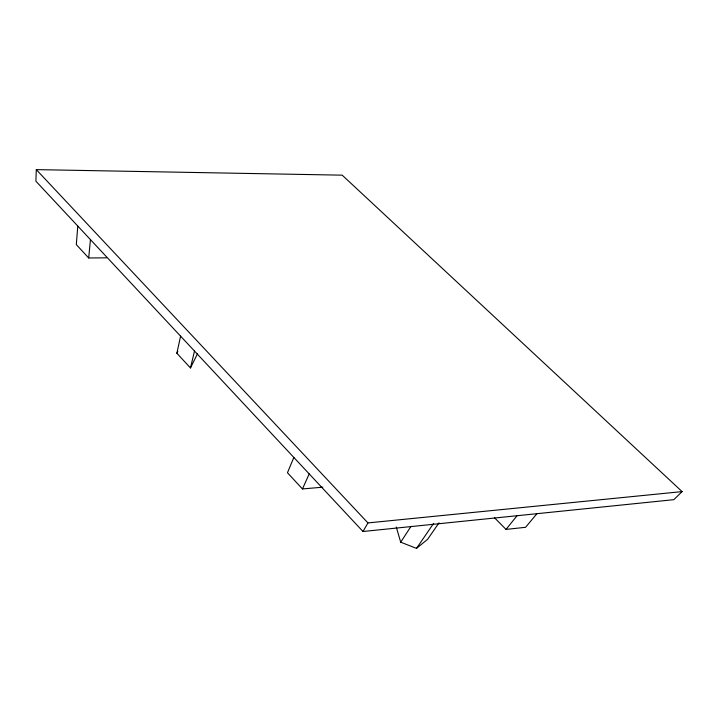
<?xml version="1.0" encoding="UTF-8"?>
<svg xmlns="http://www.w3.org/2000/svg" width="718" height="718" viewBox="0 0 718 718"><rect width="100%" height="100%" fill="white"/><g stroke="black" fill="none" stroke-linecap="round" stroke-linejoin="round"><path stroke-width="1.08" d="M36.286 169.619L35.9 181.196L362.985 531.5L673.825 499.674L682.1 491.606L342.199 175.165L36.286 169.619L367.948 522.919L682.1 491.606M77.786 226.062L76.305 244.596L88.691 257.977L106.569 257.825M88.691 257.977L90.441 239.615M197.495 353.768L190.467 367.948L176.87 353.256L180.586 336.159M190.467 367.948L194.497 351.057M293.85 457.456L287.46 472.749L302.449 488.94L322.822 487.181M302.449 488.94L309.216 473.925M176.87 353.256L177.831 351.389M362.985 531.5L367.948 522.919M439.021 522.812L427.623 539.299L416.521 548.381L400.707 542.189L411.046 526.312M416.521 548.381L433.591 523.422M494.558 517.813L506.028 529.399L517.059 515.721M536.938 513.693L525.558 527.308L506.028 529.399M396.264 527.021L400.707 542.189"/></g></svg>
